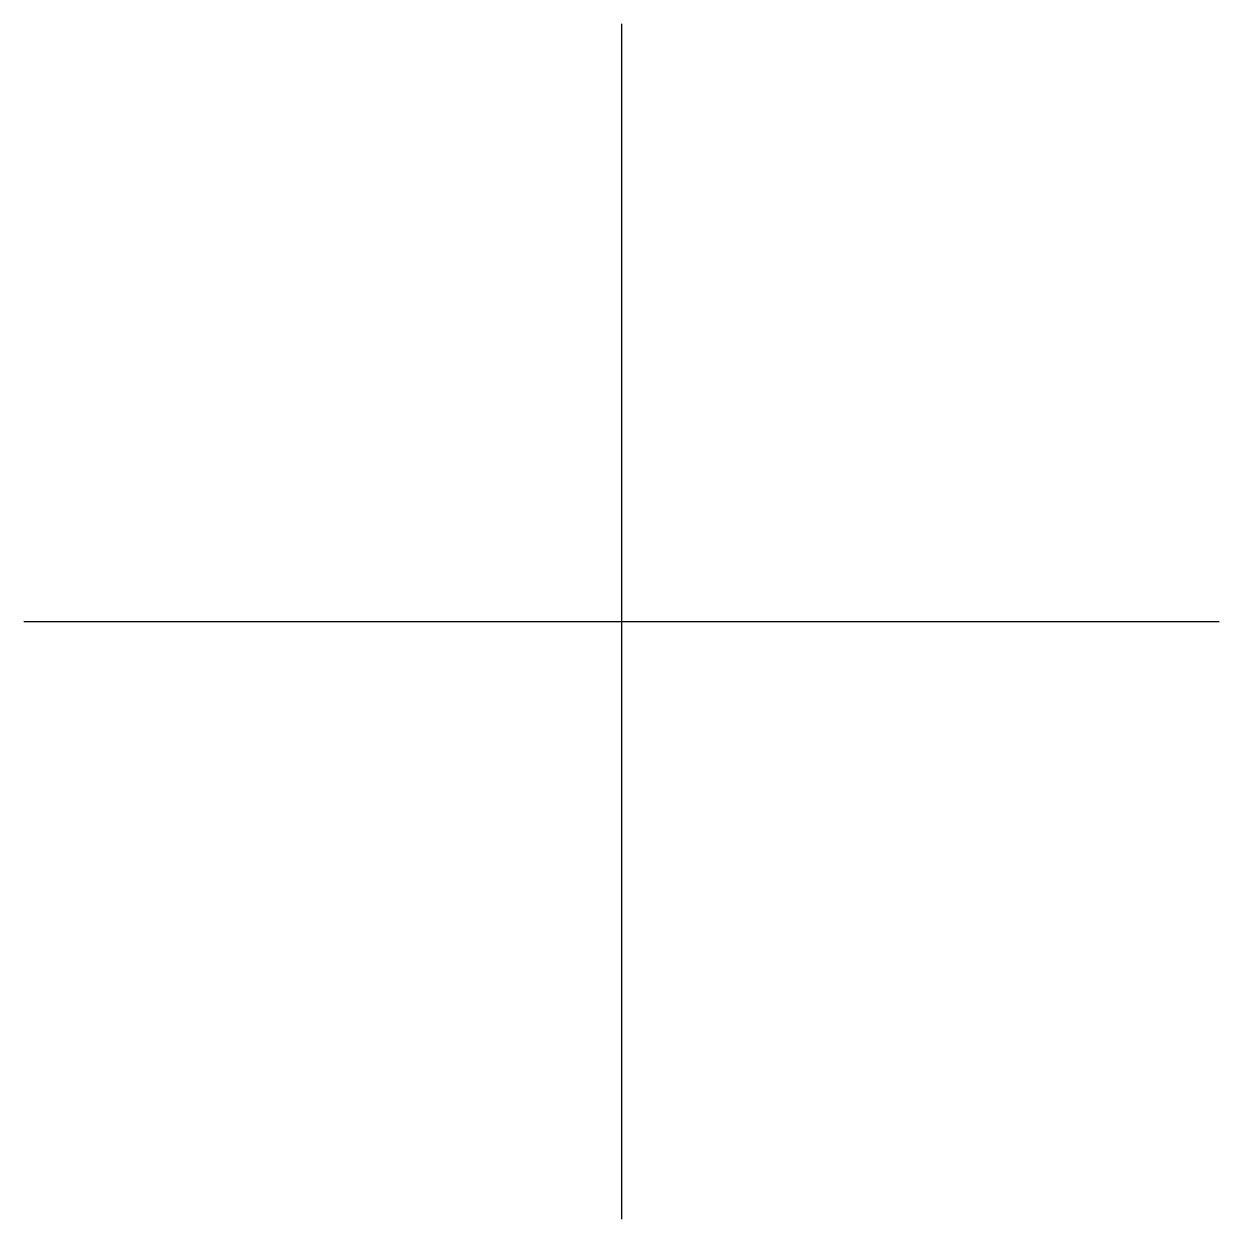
# Model space of a CAD drawing. Header units: millimetres. Extents: x -4 to 4, y -4 to 4.
import ezdxf

# ---------------------------------------------------------------- set-up
doc = ezdxf.new("R2010")
doc.units = ezdxf.units.MM
doc.header["$LTSCALE"] = 1500
doc.header["$MEASUREMENT"] = 0
doc.layers.get('0').update_dxf_attribs({"color": 4, "linetype": 'CONTINUOUS'})

msp = doc.modelspace()

# ---------------------------------------------------------------- linework, layer by layer
at = {"color": 30}
for p, q in [((0, 4), (0, -4)), ((-4, 0), (4, 0))]:
    msp.add_line(p, q, dxfattribs=at)

doc.saveas('drawing.dxf')
